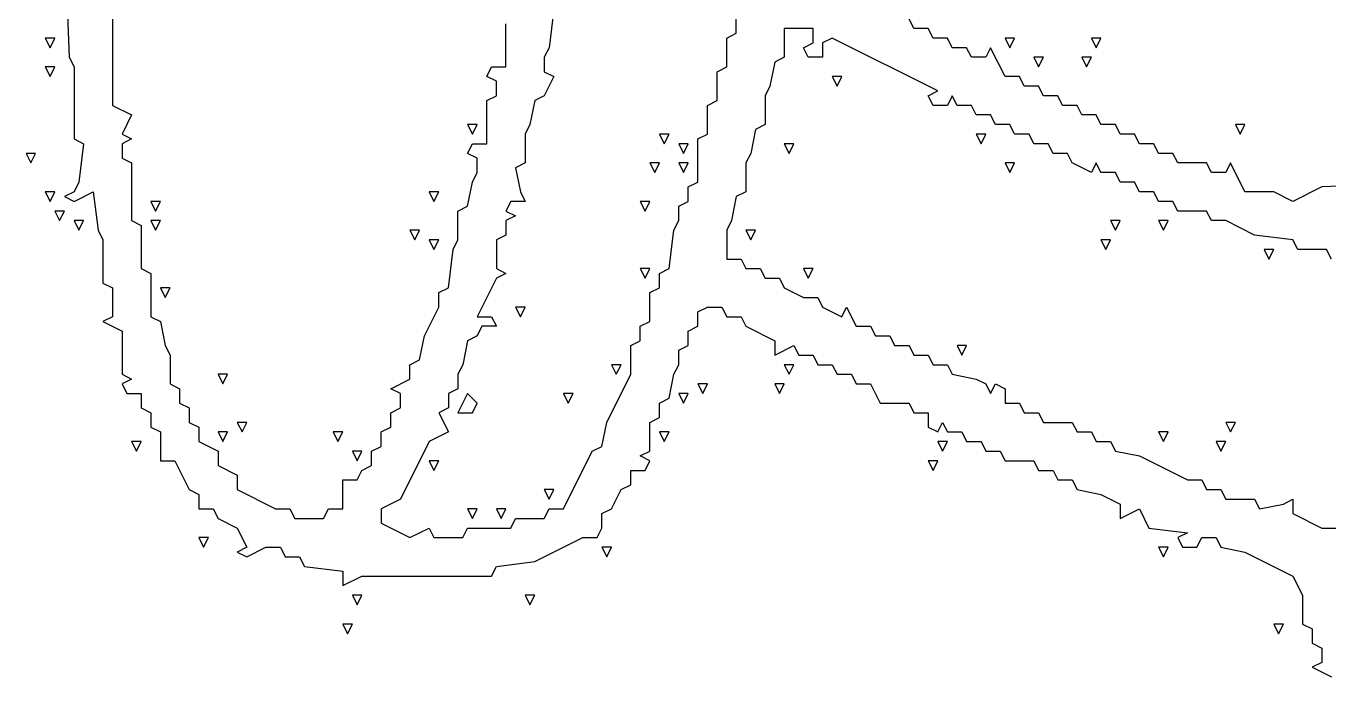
# Model space of a CAD drawing. Extents: x 11 to 152, y 0 to 170.
# Drawn here: x 11.09 to 35.99, y 65.19 to 77.62 of the extents above; entities that cross this region are included whole.
import ezdxf

# ---------------------------------------------------------------- set-up
doc = ezdxf.new("R2010")
doc.units = 0
doc.layers.add('Layer0', color=7, linetype='Continuous')

msp = doc.modelspace()

# ---------------------------------------------------------------- linework, layer by layer
at = {"layer": 'Layer0', "color": 5, "linetype": 'CONTINUOUS'}
for p, q in [((11.82848, 79.40669, 0.1), (11.92017, 77.02265, 0.1)), ((21.18123, 77.93959, 0.1), (21.08954, 77.20604, 0.1)), ((12.74542, 77.7562, 0.1), (12.74542, 76.10572, 0.1)), ((24.66559, 77.48112, 0.1), (24.66559, 77.7562, 0.1)), ((28.05825, 77.57282, 0.1), (27.96656, 77.7562, 0.1)), ((20.26429, 76.83927, 0.1), (20.26429, 77.66451, 0.1)), ((24.4822, 77.38943, 0.1), (24.66559, 77.48112, 0.1)), ((25.58252, 77.57282, 0.1), (25.58252, 77.02265, 0.1)), ((26.13269, 77.57282, 0.1), (25.58252, 77.57282, 0.1)), ((26.13269, 77.29773, 0.1), (26.13269, 77.57282, 0.1)), ((28.33333, 77.57282, 0.1), (28.05825, 77.57282, 0.1)), ((28.42503, 77.38943, 0.1), (28.33333, 77.57282, 0.1)), ((11.4617, 77.38943, 0.1), (11.5534, 77.20604, 0.1)), ((11.64509, 77.38943, 0.1), (11.4617, 77.38943, 0.1)), ((11.5534, 77.20604, 0.1), (11.64509, 77.38943, 0.1)), ((21.08954, 77.20604, 0.1), (20.99784, 77.02265, 0.1)), ((24.4822, 76.83927, 0.1), (24.4822, 77.38943, 0.1)), ((25.9493, 77.20604, 0.1), (26.13269, 77.29773, 0.1)), ((26.04099, 77.02265, 0.1), (25.9493, 77.20604, 0.1)), ((26.49946, 77.38943, 0.1), (26.31607, 77.29773, 0.1)), ((26.31607, 77.29773, 0.1), (26.31607, 77.02265, 0.1)), ((28.51672, 76.3808, 0.1), (26.49946, 77.38943, 0.1)), ((28.70011, 77.38943, 0.1), (28.42503, 77.38943, 0.1)), ((28.7918, 77.20604, 0.1), (28.70011, 77.38943, 0.1)), ((29.06688, 77.20604, 0.1), (28.7918, 77.20604, 0.1)), ((29.15858, 77.02265, 0.1), (29.06688, 77.20604, 0.1)), ((29.52535, 77.20604, 0.1), (29.43366, 77.02265, 0.1)), ((29.80043, 76.65588, 0.1), (29.52535, 77.20604, 0.1)), ((29.80043, 77.38943, 0.1), (29.89213, 77.20604, 0.1)), ((29.98382, 77.38943, 0.1), (29.80043, 77.38943, 0.1)), ((29.89213, 77.20604, 0.1), (29.98382, 77.38943, 0.1)), ((31.45092, 77.38943, 0.1), (31.54261, 77.20604, 0.1)), ((31.6343, 77.38943, 0.1), (31.45092, 77.38943, 0.1)), ((31.54261, 77.20604, 0.1), (31.6343, 77.38943, 0.1)), ((11.92017, 77.02265, 0.1), (12.01187, 76.83927, 0.1)), ((20.99784, 77.02265, 0.1), (20.99784, 76.74757, 0.1)), ((25.39914, 76.93096, 0.1), (25.30744, 76.47249, 0.1)), ((25.58252, 77.02265, 0.1), (25.39914, 76.93096, 0.1)), ((26.31607, 77.02265, 0.1), (26.04099, 77.02265, 0.1)), ((29.43366, 77.02265, 0.1), (29.15858, 77.02265, 0.1)), ((30.35059, 77.02265, 0.1), (30.44229, 76.83927, 0.1)), ((30.53398, 77.02265, 0.1), (30.35059, 77.02265, 0.1)), ((30.44229, 76.83927, 0.1), (30.53398, 77.02265, 0.1)), ((31.26753, 77.02265, 0.1), (31.35922, 76.83927, 0.1)), ((31.45092, 77.02265, 0.1), (31.26753, 77.02265, 0.1)), ((31.35922, 76.83927, 0.1), (31.45092, 77.02265, 0.1)), ((11.4617, 76.83927, 0.1), (11.5534, 76.65588, 0.1)), ((11.64509, 76.83927, 0.1), (11.4617, 76.83927, 0.1)), ((11.5534, 76.65588, 0.1), (11.64509, 76.83927, 0.1)), ((12.01187, 76.83927, 0.1), (12.01187, 75.46386, 0.1)), ((19.89752, 76.65588, 0.1), (19.98921, 76.83927, 0.1)), ((19.98921, 76.83927, 0.1), (20.26429, 76.83927, 0.1)), ((20.99784, 76.74757, 0.1), (21.18123, 76.65588, 0.1)), ((24.29881, 76.74757, 0.1), (24.4822, 76.83927, 0.1)), ((24.29881, 76.19741, 0.1), (24.29881, 76.74757, 0.1)), ((20.08091, 76.56419, 0.1), (19.89752, 76.65588, 0.1)), ((20.08091, 76.2891, 0.1), (20.08091, 76.56419, 0.1)), ((21.18123, 76.65588, 0.1), (20.99784, 76.2891, 0.1)), ((25.30744, 76.47249, 0.1), (25.21575, 76.2891, 0.1)), ((26.49946, 76.65588, 0.1), (26.59115, 76.47249, 0.1)), ((26.68285, 76.65588, 0.1), (26.49946, 76.65588, 0.1)), ((26.59115, 76.47249, 0.1), (26.68285, 76.65588, 0.1)), ((30.07551, 76.65588, 0.1), (29.80043, 76.65588, 0.1)), ((30.16721, 76.47249, 0.1), (30.07551, 76.65588, 0.1)), ((30.44229, 76.47249, 0.1), (30.16721, 76.47249, 0.1)), ((30.53398, 76.2891, 0.1), (30.44229, 76.47249, 0.1)), ((19.89752, 76.19741, 0.1), (20.08091, 76.2891, 0.1)), ((19.89752, 75.37217, 0.1), (19.89752, 76.19741, 0.1)), ((20.81446, 76.19741, 0.1), (20.72276, 75.73894, 0.1)), ((20.99784, 76.2891, 0.1), (20.81446, 76.19741, 0.1)), ((24.11543, 76.10572, 0.1), (24.29881, 76.19741, 0.1)), ((25.21575, 76.2891, 0.1), (25.21575, 75.73894, 0.1)), ((28.33333, 76.2891, 0.1), (28.51672, 76.3808, 0.1)), ((28.42503, 76.10572, 0.1), (28.33333, 76.2891, 0.1)), ((28.7918, 76.2891, 0.1), (28.70011, 76.10572, 0.1)), ((28.8835, 76.10572, 0.1), (28.7918, 76.2891, 0.1)), ((30.80906, 76.2891, 0.1), (30.53398, 76.2891, 0.1)), ((30.90076, 76.10572, 0.1), (30.80906, 76.2891, 0.1)), ((12.74542, 76.10572, 0.1), (13.11219, 75.92233, 0.1)), ((24.11543, 75.55556, 0.1), (24.11543, 76.10572, 0.1)), ((28.70011, 76.10572, 0.1), (28.42503, 76.10572, 0.1)), ((29.15858, 76.10572, 0.1), (28.8835, 76.10572, 0.1)), ((29.25027, 75.92233, 0.1), (29.15858, 76.10572, 0.1)), ((31.17584, 76.10572, 0.1), (30.90076, 76.10572, 0.1)), ((31.26753, 75.92233, 0.1), (31.17584, 76.10572, 0.1)), ((13.11219, 75.92233, 0.1), (12.9288, 75.55556, 0.1)), ((19.53074, 75.73894, 0.1), (19.62244, 75.55556, 0.1)), ((19.71413, 75.73894, 0.1), (19.53074, 75.73894, 0.1)), ((19.62244, 75.55556, 0.1), (19.71413, 75.73894, 0.1)), ((20.72276, 75.73894, 0.1), (20.63107, 75.55556, 0.1)), ((25.21575, 75.73894, 0.1), (25.03236, 75.64725, 0.1)), ((29.52535, 75.92233, 0.1), (29.25027, 75.92233, 0.1)), ((29.61704, 75.73894, 0.1), (29.52535, 75.92233, 0.1)), ((29.89213, 75.73894, 0.1), (29.61704, 75.73894, 0.1)), ((29.98382, 75.55556, 0.1), (29.89213, 75.73894, 0.1)), ((31.54261, 75.92233, 0.1), (31.26753, 75.92233, 0.1)), ((31.6343, 75.73894, 0.1), (31.54261, 75.92233, 0.1)), ((31.90939, 75.73894, 0.1), (31.6343, 75.73894, 0.1)), ((32.00108, 75.55556, 0.1), (31.90939, 75.73894, 0.1)), ((34.20173, 75.73894, 0.1), (34.29342, 75.55556, 0.1)), ((34.38511, 75.73894, 0.1), (34.20173, 75.73894, 0.1)), ((34.29342, 75.55556, 0.1), (34.38511, 75.73894, 0.1)), ((12.01187, 75.46386, 0.1), (12.19525, 75.37217, 0.1)), ((12.9288, 75.55556, 0.1), (13.11219, 75.46386, 0.1)), ((13.11219, 75.46386, 0.1), (12.9288, 75.37217, 0.1)), ((20.63107, 75.55556, 0.1), (20.63107, 75.00539, 0.1)), ((23.19849, 75.55556, 0.1), (23.29018, 75.37217, 0.1)), ((23.38188, 75.55556, 0.1), (23.19849, 75.55556, 0.1)), ((23.29018, 75.37217, 0.1), (23.38188, 75.55556, 0.1)), ((23.93204, 75.46386, 0.1), (24.11543, 75.55556, 0.1)), ((23.93204, 74.63862, 0.1), (23.93204, 75.46386, 0.1)), ((25.03236, 75.64725, 0.1), (24.94067, 75.18878, 0.1)), ((29.25027, 75.55556, 0.1), (29.34196, 75.37217, 0.1)), ((29.43366, 75.55556, 0.1), (29.25027, 75.55556, 0.1)), ((29.34196, 75.37217, 0.1), (29.43366, 75.55556, 0.1)), ((30.2589, 75.55556, 0.1), (29.98382, 75.55556, 0.1)), ((30.35059, 75.37217, 0.1), (30.2589, 75.55556, 0.1)), ((32.27616, 75.55556, 0.1), (32.00108, 75.55556, 0.1)), ((32.36785, 75.37217, 0.1), (32.27616, 75.55556, 0.1)), ((11.09493, 75.18878, 0.1), (11.18662, 75.00539, 0.1)), ((11.27832, 75.18878, 0.1), (11.09493, 75.18878, 0.1)), ((11.18662, 75.00539, 0.1), (11.27832, 75.18878, 0.1)), ((12.19525, 75.37217, 0.1), (12.10356, 74.63862, 0.1)), ((12.9288, 75.37217, 0.1), (12.9288, 75.09709, 0.1)), ((19.53074, 75.18878, 0.1), (19.62244, 75.37217, 0.1)), ((19.71413, 75.09709, 0.1), (19.53074, 75.18878, 0.1)), ((19.62244, 75.37217, 0.1), (19.89752, 75.37217, 0.1)), ((23.56526, 75.37217, 0.1), (23.65696, 75.18878, 0.1)), ((23.74865, 75.37217, 0.1), (23.56526, 75.37217, 0.1)), ((23.65696, 75.18878, 0.1), (23.74865, 75.37217, 0.1)), ((24.94067, 75.18878, 0.1), (24.84898, 75.00539, 0.1)), ((25.58252, 75.37217, 0.1), (25.67422, 75.18878, 0.1)), ((25.76591, 75.37217, 0.1), (25.58252, 75.37217, 0.1)), ((25.67422, 75.18878, 0.1), (25.76591, 75.37217, 0.1)), ((30.62567, 75.37217, 0.1), (30.35059, 75.37217, 0.1)), ((30.71737, 75.18878, 0.1), (30.62567, 75.37217, 0.1)), ((30.99245, 75.18878, 0.1), (30.71737, 75.18878, 0.1)), ((31.08414, 75.00539, 0.1), (30.99245, 75.18878, 0.1)), ((32.64293, 75.37217, 0.1), (32.36785, 75.37217, 0.1)), ((32.73463, 75.18878, 0.1), (32.64293, 75.37217, 0.1)), ((33.00971, 75.18878, 0.1), (32.73463, 75.18878, 0.1)), ((33.1014, 75.00539, 0.1), (33.00971, 75.18878, 0.1)), ((12.9288, 75.09709, 0.1), (13.11219, 75.00539, 0.1)), ((13.11219, 75.00539, 0.1), (13.11219, 73.90507, 0.1)), ((19.71413, 74.82201, 0.1), (19.71413, 75.09709, 0.1)), ((20.63107, 75.00539, 0.1), (20.44768, 74.9137, 0.1)), ((23.0151, 75.00539, 0.1), (23.1068, 74.82201, 0.1)), ((23.19849, 75.00539, 0.1), (23.0151, 75.00539, 0.1)), ((23.1068, 74.82201, 0.1), (23.19849, 75.00539, 0.1)), ((23.56526, 75.00539, 0.1), (23.65696, 74.82201, 0.1)), ((23.74865, 75.00539, 0.1), (23.56526, 75.00539, 0.1)), ((23.65696, 74.82201, 0.1), (23.74865, 75.00539, 0.1)), ((24.84898, 75.00539, 0.1), (24.84898, 74.45523, 0.1)), ((29.80043, 75.00539, 0.1), (29.89213, 74.82201, 0.1)), ((29.98382, 75.00539, 0.1), (29.80043, 75.00539, 0.1)), ((29.89213, 74.82201, 0.1), (29.98382, 75.00539, 0.1)), ((31.45092, 74.82201, 0.1), (31.08414, 75.00539, 0.1)), ((31.54261, 75.00539, 0.1), (31.45092, 74.82201, 0.1)), ((31.6343, 74.82201, 0.1), (31.54261, 75.00539, 0.1)), ((33.65156, 75.00539, 0.1), (33.1014, 75.00539, 0.1)), ((33.74326, 74.82201, 0.1), (33.65156, 75.00539, 0.1)), ((34.11003, 75.00539, 0.1), (34.01834, 74.82201, 0.1)), ((34.38511, 74.45523, 0.1), (34.11003, 75.00539, 0.1)), ((19.62244, 74.63862, 0.1), (19.71413, 74.82201, 0.1)), ((20.44768, 74.9137, 0.1), (20.53937, 74.45523, 0.1)), ((31.90939, 74.82201, 0.1), (31.6343, 74.82201, 0.1)), ((32.00108, 74.63862, 0.1), (31.90939, 74.82201, 0.1)), ((34.01834, 74.82201, 0.1), (33.74326, 74.82201, 0.1)), ((11.4617, 74.45523, 0.1), (11.5534, 74.27184, 0.1)), ((11.64509, 74.45523, 0.1), (11.4617, 74.45523, 0.1)), ((11.5534, 74.27184, 0.1), (11.64509, 74.45523, 0.1)), ((12.01187, 74.45523, 0.1), (11.82848, 74.36354, 0.1)), ((12.10356, 74.63862, 0.1), (12.01187, 74.45523, 0.1)), ((12.01187, 74.27184, 0.1), (12.37864, 74.45523, 0.1)), ((12.37864, 74.45523, 0.1), (12.47033, 73.72168, 0.1)), ((18.7972, 74.45523, 0.1), (18.88889, 74.27184, 0.1)), ((18.98058, 74.45523, 0.1), (18.7972, 74.45523, 0.1)), ((18.88889, 74.27184, 0.1), (18.98058, 74.45523, 0.1)), ((19.53074, 74.18015, 0.1), (19.62244, 74.63862, 0.1)), ((20.53937, 74.45523, 0.1), (20.63107, 74.27184, 0.1)), ((23.74865, 74.54693, 0.1), (23.93204, 74.63862, 0.1)), ((23.74865, 74.27184, 0.1), (23.74865, 74.54693, 0.1)), ((24.84898, 74.45523, 0.1), (24.66559, 74.36354, 0.1)), ((32.27616, 74.63862, 0.1), (32.00108, 74.63862, 0.1)), ((32.36785, 74.45523, 0.1), (32.27616, 74.63862, 0.1)), ((32.64293, 74.45523, 0.1), (32.36785, 74.45523, 0.1)), ((32.73463, 74.27184, 0.1), (32.64293, 74.45523, 0.1)), ((34.93528, 74.45523, 0.1), (34.38511, 74.45523, 0.1)), ((35.30205, 74.27184, 0.1), (34.93528, 74.45523, 0.1)), ((35.85221, 74.54693, 0.1), (35.30205, 74.27184, 0.1)), ((38.23625, 74.63862, 0.1), (35.85221, 74.54693, 0.1)), ((11.82848, 74.36354, 0.1), (12.01187, 74.27184, 0.1)), ((13.47896, 74.27184, 0.1), (13.57066, 74.08846, 0.1)), ((13.66235, 74.27184, 0.1), (13.47896, 74.27184, 0.1)), ((13.57066, 74.08846, 0.1), (13.66235, 74.27184, 0.1)), ((20.35599, 74.27184, 0.1), (20.26429, 74.08846, 0.1)), ((20.63107, 74.27184, 0.1), (20.35599, 74.27184, 0.1)), ((22.83172, 74.27184, 0.1), (22.92341, 74.08846, 0.1)), ((23.0151, 74.27184, 0.1), (22.83172, 74.27184, 0.1)), ((22.92341, 74.08846, 0.1), (23.0151, 74.27184, 0.1)), ((23.56526, 74.18015, 0.1), (23.74865, 74.27184, 0.1)), ((24.66559, 74.36354, 0.1), (24.57389, 73.90507, 0.1)), ((33.00971, 74.27184, 0.1), (32.73463, 74.27184, 0.1)), ((33.1014, 74.08846, 0.1), (33.00971, 74.27184, 0.1)), ((11.64509, 74.08846, 0.1), (11.73679, 73.90507, 0.1)), ((11.82848, 74.08846, 0.1), (11.64509, 74.08846, 0.1)), ((11.73679, 73.90507, 0.1), (11.82848, 74.08846, 0.1)), ((19.34736, 74.08846, 0.1), (19.53074, 74.18015, 0.1)), ((19.34736, 73.5383, 0.1), (19.34736, 74.08846, 0.1)), ((20.26429, 74.08846, 0.1), (20.44768, 73.99676, 0.1)), ((20.44768, 73.99676, 0.1), (20.26429, 73.90507, 0.1)), ((23.56526, 73.90507, 0.1), (23.56526, 74.18015, 0.1)), ((33.65156, 74.08846, 0.1), (33.1014, 74.08846, 0.1)), ((33.74326, 73.90507, 0.1), (33.65156, 74.08846, 0.1)), ((12.01187, 73.90507, 0.1), (12.10356, 73.72168, 0.1)), ((12.19525, 73.90507, 0.1), (12.01187, 73.90507, 0.1)), ((12.10356, 73.72168, 0.1), (12.19525, 73.90507, 0.1)), ((12.47033, 73.72168, 0.1), (12.56203, 73.5383, 0.1)), ((13.11219, 73.90507, 0.1), (13.29558, 73.81338, 0.1)), ((13.29558, 73.81338, 0.1), (13.29558, 72.98813, 0.1)), ((13.47896, 73.90507, 0.1), (13.57066, 73.72168, 0.1)), ((13.66235, 73.90507, 0.1), (13.47896, 73.90507, 0.1)), ((13.57066, 73.72168, 0.1), (13.66235, 73.90507, 0.1)), ((18.43042, 73.72168, 0.1), (18.52211, 73.5383, 0.1)), ((18.61381, 73.72168, 0.1), (18.43042, 73.72168, 0.1)), ((18.52211, 73.5383, 0.1), (18.61381, 73.72168, 0.1)), ((20.26429, 73.90507, 0.1), (20.26429, 73.62999, 0.1)), ((23.38188, 72.98813, 0.1), (23.47357, 73.72168, 0.1)), ((23.47357, 73.72168, 0.1), (23.56526, 73.90507, 0.1)), ((24.57389, 73.90507, 0.1), (24.4822, 73.72168, 0.1)), ((24.4822, 73.72168, 0.1), (24.4822, 73.17152, 0.1)), ((24.84898, 73.72168, 0.1), (24.94067, 73.5383, 0.1)), ((25.03236, 73.72168, 0.1), (24.84898, 73.72168, 0.1)), ((24.94067, 73.5383, 0.1), (25.03236, 73.72168, 0.1)), ((31.81769, 73.90507, 0.1), (31.90939, 73.72168, 0.1)), ((32.00108, 73.90507, 0.1), (31.81769, 73.90507, 0.1)), ((31.90939, 73.72168, 0.1), (32.00108, 73.90507, 0.1)), ((32.73463, 73.90507, 0.1), (32.82632, 73.72168, 0.1)), ((32.91802, 73.90507, 0.1), (32.73463, 73.90507, 0.1)), ((32.82632, 73.72168, 0.1), (32.91802, 73.90507, 0.1)), ((34.01834, 73.90507, 0.1), (33.74326, 73.90507, 0.1)), ((34.5685, 73.62999, 0.1), (34.01834, 73.90507, 0.1)), ((12.56203, 73.5383, 0.1), (12.56203, 72.71305, 0.1)), ((18.7972, 73.5383, 0.1), (18.88889, 73.35491, 0.1)), ((18.98058, 73.5383, 0.1), (18.7972, 73.5383, 0.1)), ((18.88889, 73.35491, 0.1), (18.98058, 73.5383, 0.1)), ((19.25566, 73.35491, 0.1), (19.34736, 73.5383, 0.1)), ((20.26429, 73.62999, 0.1), (20.08091, 73.5383, 0.1)), ((20.08091, 73.5383, 0.1), (20.08091, 72.98813, 0.1)), ((31.6343, 73.5383, 0.1), (31.726, 73.35491, 0.1)), ((31.81769, 73.5383, 0.1), (31.6343, 73.5383, 0.1)), ((31.726, 73.35491, 0.1), (31.81769, 73.5383, 0.1)), ((35.30205, 73.5383, 0.1), (34.5685, 73.62999, 0.1)), ((35.39374, 73.35491, 0.1), (35.30205, 73.5383, 0.1)), ((19.16397, 72.62136, 0.1), (19.25566, 73.35491, 0.1)), ((34.75189, 73.35491, 0.1), (34.84358, 73.17152, 0.1)), ((34.93528, 73.35491, 0.1), (34.75189, 73.35491, 0.1)), ((34.84358, 73.17152, 0.1), (34.93528, 73.35491, 0.1)), ((35.94391, 73.35491, 0.1), (35.39374, 73.35491, 0.1)), ((36.0356, 73.17152, 0.1), (35.94391, 73.35491, 0.1)), ((13.29558, 72.98813, 0.1), (13.47896, 72.89644, 0.1)), ((20.08091, 72.98813, 0.1), (20.26429, 72.89644, 0.1)), ((22.83172, 72.98813, 0.1), (22.92341, 72.80475, 0.1)), ((23.0151, 72.98813, 0.1), (22.83172, 72.98813, 0.1)), ((22.92341, 72.80475, 0.1), (23.0151, 72.98813, 0.1)), ((23.19849, 72.89644, 0.1), (23.38188, 72.98813, 0.1)), ((24.4822, 73.17152, 0.1), (24.75728, 73.17152, 0.1)), ((24.75728, 73.17152, 0.1), (24.84898, 72.98813, 0.1)), ((24.84898, 72.98813, 0.1), (25.12406, 72.98813, 0.1)), ((25.12406, 72.98813, 0.1), (25.21575, 72.80475, 0.1)), ((25.9493, 72.98813, 0.1), (26.04099, 72.80475, 0.1)), ((26.13269, 72.98813, 0.1), (25.9493, 72.98813, 0.1)), ((26.04099, 72.80475, 0.1), (26.13269, 72.98813, 0.1)), ((12.56203, 72.71305, 0.1), (12.74542, 72.62136, 0.1)), ((13.47896, 72.89644, 0.1), (13.47896, 72.0712, 0.1)), ((20.08091, 72.80475, 0.1), (19.71413, 72.0712, 0.1)), ((20.26429, 72.89644, 0.1), (20.08091, 72.80475, 0.1)), ((23.19849, 72.62136, 0.1), (23.19849, 72.89644, 0.1)), ((25.21575, 72.80475, 0.1), (25.49083, 72.80475, 0.1)), ((25.49083, 72.80475, 0.1), (25.58252, 72.62136, 0.1)), ((12.74542, 72.62136, 0.1), (12.74542, 72.0712, 0.1)), ((13.66235, 72.62136, 0.1), (13.75405, 72.43797, 0.1)), ((13.84574, 72.62136, 0.1), (13.66235, 72.62136, 0.1)), ((13.75405, 72.43797, 0.1), (13.84574, 72.62136, 0.1)), ((18.98058, 72.52967, 0.1), (19.16397, 72.62136, 0.1)), ((18.98058, 72.25458, 0.1), (18.98058, 72.52967, 0.1)), ((23.0151, 72.52967, 0.1), (23.19849, 72.62136, 0.1)), ((23.0151, 71.9795, 0.1), (23.0151, 72.52967, 0.1)), ((25.58252, 72.62136, 0.1), (25.9493, 72.43797, 0.1)), ((18.7055, 71.70442, 0.1), (18.98058, 72.25458, 0.1)), ((20.44768, 72.25458, 0.1), (20.53937, 72.0712, 0.1)), ((20.63107, 72.25458, 0.1), (20.44768, 72.25458, 0.1)), ((20.53937, 72.0712, 0.1), (20.63107, 72.25458, 0.1)), ((23.93204, 72.16289, 0.1), (24.11543, 72.25458, 0.1)), ((24.11543, 72.25458, 0.1), (24.39051, 72.25458, 0.1)), ((24.39051, 72.25458, 0.1), (24.4822, 72.0712, 0.1)), ((25.9493, 72.43797, 0.1), (26.22438, 72.43797, 0.1)), ((26.22438, 72.43797, 0.1), (26.31607, 72.25458, 0.1)), ((26.31607, 72.25458, 0.1), (26.68285, 72.0712, 0.1)), ((26.68285, 72.0712, 0.1), (26.77454, 72.25458, 0.1)), ((26.77454, 72.25458, 0.1), (26.95793, 71.88781, 0.1)), ((12.74542, 72.0712, 0.1), (12.56203, 71.9795, 0.1)), ((12.56203, 71.9795, 0.1), (12.9288, 71.79612, 0.1)), ((13.47896, 72.0712, 0.1), (13.66235, 71.9795, 0.1)), ((13.66235, 71.9795, 0.1), (13.75405, 71.52104, 0.1)), ((19.71413, 72.0712, 0.1), (19.98921, 72.0712, 0.1)), ((19.98921, 72.0712, 0.1), (20.08091, 71.88781, 0.1)), ((22.83172, 71.88781, 0.1), (23.0151, 71.9795, 0.1)), ((23.93204, 71.88781, 0.1), (23.93204, 72.16289, 0.1)), ((24.4822, 72.0712, 0.1), (24.75728, 72.0712, 0.1)), ((24.75728, 72.0712, 0.1), (24.84898, 71.88781, 0.1)), ((12.9288, 71.79612, 0.1), (12.9288, 70.97087, 0.1)), ((18.61381, 71.24595, 0.1), (18.7055, 71.70442, 0.1)), ((19.71413, 71.70442, 0.1), (19.53074, 71.61273, 0.1)), ((19.80583, 71.88781, 0.1), (19.71413, 71.70442, 0.1)), ((20.08091, 71.88781, 0.1), (19.80583, 71.88781, 0.1)), ((22.83172, 71.61273, 0.1), (22.83172, 71.88781, 0.1)), ((23.74865, 71.79612, 0.1), (23.93204, 71.88781, 0.1)), ((23.74865, 71.52104, 0.1), (23.74865, 71.79612, 0.1)), ((24.84898, 71.88781, 0.1), (25.39914, 71.61273, 0.1)), ((26.95793, 71.88781, 0.1), (27.23301, 71.88781, 0.1)), ((27.23301, 71.88781, 0.1), (27.3247, 71.70442, 0.1)), ((27.3247, 71.70442, 0.1), (27.59978, 71.70442, 0.1)), ((27.59978, 71.70442, 0.1), (27.69148, 71.52104, 0.1)), ((13.75405, 71.52104, 0.1), (13.84574, 71.33765, 0.1)), ((19.53074, 71.61273, 0.1), (19.43905, 71.15426, 0.1)), ((22.64833, 71.52104, 0.1), (22.83172, 71.61273, 0.1)), ((22.64833, 70.97087, 0.1), (22.64833, 71.52104, 0.1)), ((23.56526, 71.42934, 0.1), (23.74865, 71.52104, 0.1)), ((25.39914, 71.61273, 0.1), (25.39914, 71.33765, 0.1)), ((25.39914, 71.33765, 0.1), (25.76591, 71.52104, 0.1)), ((25.76591, 71.52104, 0.1), (25.85761, 71.33765, 0.1)), ((27.69148, 71.52104, 0.1), (27.96656, 71.52104, 0.1)), ((27.96656, 71.52104, 0.1), (28.05825, 71.33765, 0.1)), ((28.8835, 71.52104, 0.1), (28.97519, 71.33765, 0.1)), ((29.06688, 71.52104, 0.1), (28.8835, 71.52104, 0.1)), ((28.97519, 71.33765, 0.1), (29.06688, 71.52104, 0.1)), ((13.84574, 71.33765, 0.1), (13.84574, 70.78749, 0.1)), ((18.43042, 71.15426, 0.1), (18.61381, 71.24595, 0.1)), ((23.56526, 71.15426, 0.1), (23.56526, 71.42934, 0.1)), ((25.85761, 71.33765, 0.1), (26.13269, 71.33765, 0.1)), ((26.13269, 71.33765, 0.1), (26.22438, 71.15426, 0.1)), ((28.05825, 71.33765, 0.1), (28.33333, 71.33765, 0.1)), ((28.33333, 71.33765, 0.1), (28.42503, 71.15426, 0.1)), ((12.9288, 70.97087, 0.1), (13.11219, 70.87918, 0.1)), ((14.76268, 70.97087, 0.1), (14.85437, 70.78749, 0.1)), ((14.94606, 70.97087, 0.1), (14.76268, 70.97087, 0.1)), ((14.85437, 70.78749, 0.1), (14.94606, 70.97087, 0.1)), ((18.43042, 70.87918, 0.1), (18.43042, 71.15426, 0.1)), ((19.43905, 71.15426, 0.1), (19.34736, 70.97087, 0.1)), ((19.34736, 70.97087, 0.1), (19.34736, 70.69579, 0.1)), ((22.18986, 70.05394, 0.1), (22.64833, 70.97087, 0.1)), ((22.28155, 71.15426, 0.1), (22.37325, 70.97087, 0.1)), ((22.46494, 71.15426, 0.1), (22.28155, 71.15426, 0.1)), ((22.37325, 70.97087, 0.1), (22.46494, 71.15426, 0.1)), ((23.38188, 70.51241, 0.1), (23.47357, 70.97087, 0.1)), ((23.47357, 70.97087, 0.1), (23.56526, 71.15426, 0.1)), ((25.58252, 71.15426, 0.1), (25.67422, 70.97087, 0.1)), ((25.76591, 71.15426, 0.1), (25.58252, 71.15426, 0.1)), ((25.67422, 70.97087, 0.1), (25.76591, 71.15426, 0.1)), ((26.22438, 71.15426, 0.1), (26.49946, 71.15426, 0.1)), ((26.49946, 71.15426, 0.1), (26.59115, 70.97087, 0.1)), ((26.59115, 70.97087, 0.1), (26.86624, 70.97087, 0.1)), ((26.86624, 70.97087, 0.1), (26.95793, 70.78749, 0.1)), ((28.42503, 71.15426, 0.1), (28.70011, 71.15426, 0.1)), ((28.70011, 71.15426, 0.1), (28.7918, 70.97087, 0.1)), ((28.7918, 70.97087, 0.1), (29.25027, 70.87918, 0.1)), ((13.11219, 70.87918, 0.1), (12.9288, 70.78749, 0.1)), ((12.9288, 70.78749, 0.1), (13.0205, 70.6041, 0.1)), ((13.84574, 70.78749, 0.1), (14.02913, 70.69579, 0.1)), ((18.06365, 70.69579, 0.1), (18.43042, 70.87918, 0.1)), ((23.93204, 70.78749, 0.1), (24.02373, 70.6041, 0.1)), ((24.11543, 70.78749, 0.1), (23.93204, 70.78749, 0.1)), ((24.02373, 70.6041, 0.1), (24.11543, 70.78749, 0.1)), ((25.39914, 70.78749, 0.1), (25.49083, 70.6041, 0.1)), ((25.58252, 70.78749, 0.1), (25.39914, 70.78749, 0.1)), ((25.49083, 70.6041, 0.1), (25.58252, 70.78749, 0.1)), ((26.95793, 70.78749, 0.1), (27.23301, 70.78749, 0.1)), ((27.23301, 70.78749, 0.1), (27.4164, 70.42071, 0.1)), ((29.25027, 70.87918, 0.1), (29.43366, 70.78749, 0.1)), ((29.43366, 70.78749, 0.1), (29.52535, 70.6041, 0.1)), ((29.52535, 70.6041, 0.1), (29.61704, 70.78749, 0.1)), ((29.61704, 70.78749, 0.1), (29.80043, 70.69579, 0.1)), ((13.0205, 70.6041, 0.1), (13.29558, 70.6041, 0.1)), ((13.29558, 70.6041, 0.1), (13.29558, 70.32902, 0.1)), ((14.02913, 70.69579, 0.1), (14.02913, 70.42071, 0.1)), ((18.24703, 70.6041, 0.1), (18.06365, 70.69579, 0.1)), ((18.24703, 70.32902, 0.1), (18.24703, 70.6041, 0.1)), ((19.34736, 70.69579, 0.1), (19.16397, 70.6041, 0.1)), ((19.16397, 70.6041, 0.1), (19.16397, 70.32902, 0.1)), ((19.53074, 70.6041, 0.1), (19.34736, 70.23732, 0.1)), ((19.71413, 70.42071, 0.1), (19.53074, 70.6041, 0.1)), ((21.36462, 70.6041, 0.1), (21.45631, 70.42071, 0.1)), ((21.548, 70.6041, 0.1), (21.36462, 70.6041, 0.1)), ((21.45631, 70.42071, 0.1), (21.548, 70.6041, 0.1)), ((23.19849, 70.42071, 0.1), (23.38188, 70.51241, 0.1)), ((23.56526, 70.6041, 0.1), (23.65696, 70.42071, 0.1)), ((23.74865, 70.6041, 0.1), (23.56526, 70.6041, 0.1)), ((23.65696, 70.42071, 0.1), (23.74865, 70.6041, 0.1)), ((29.80043, 70.69579, 0.1), (29.80043, 70.42071, 0.1)), ((13.29558, 70.32902, 0.1), (13.47896, 70.23732, 0.1)), ((13.47896, 70.23732, 0.1), (13.47896, 69.96224, 0.1)), ((14.02913, 70.42071, 0.1), (14.21251, 70.32902, 0.1)), ((14.21251, 70.32902, 0.1), (14.21251, 70.05394, 0.1)), ((18.06365, 70.23732, 0.1), (18.24703, 70.32902, 0.1)), ((18.06365, 69.96224, 0.1), (18.06365, 70.23732, 0.1)), ((19.16397, 70.32902, 0.1), (18.98058, 70.23732, 0.1)), ((18.98058, 70.23732, 0.1), (19.16397, 69.87055, 0.1)), ((19.34736, 70.23732, 0.1), (19.62244, 70.23732, 0.1)), ((19.62244, 70.23732, 0.1), (19.71413, 70.42071, 0.1)), ((23.19849, 70.14563, 0.1), (23.19849, 70.42071, 0.1)), ((27.4164, 70.42071, 0.1), (27.96656, 70.42071, 0.1)), ((27.96656, 70.42071, 0.1), (28.05825, 70.23732, 0.1)), ((28.05825, 70.23732, 0.1), (28.33333, 70.23732, 0.1)), ((28.33333, 70.23732, 0.1), (28.33333, 69.96224, 0.1)), ((29.80043, 70.42071, 0.1), (30.07551, 70.42071, 0.1)), ((30.07551, 70.42071, 0.1), (30.16721, 70.23732, 0.1)), ((30.16721, 70.23732, 0.1), (30.44229, 70.23732, 0.1)), ((30.44229, 70.23732, 0.1), (30.53398, 70.05394, 0.1)), ((13.47896, 69.96224, 0.1), (13.66235, 69.87055, 0.1)), ((14.21251, 70.05394, 0.1), (14.3959, 69.96224, 0.1)), ((14.3959, 69.96224, 0.1), (14.3959, 69.68716, 0.1)), ((15.12945, 70.05394, 0.1), (15.22114, 69.87055, 0.1)), ((15.31284, 70.05394, 0.1), (15.12945, 70.05394, 0.1)), ((15.22114, 69.87055, 0.1), (15.31284, 70.05394, 0.1)), ((17.88026, 69.87055, 0.1), (18.06365, 69.96224, 0.1)), ((22.09817, 69.59547, 0.1), (22.18986, 70.05394, 0.1)), ((23.0151, 70.05394, 0.1), (23.19849, 70.14563, 0.1)), ((23.0151, 69.50378, 0.1), (23.0151, 70.05394, 0.1)), ((28.33333, 69.96224, 0.1), (28.51672, 69.87055, 0.1)), ((28.51672, 69.87055, 0.1), (28.60841, 70.05394, 0.1)), ((28.60841, 70.05394, 0.1), (28.70011, 69.87055, 0.1)), ((30.53398, 70.05394, 0.1), (31.08414, 70.05394, 0.1)), ((31.08414, 70.05394, 0.1), (31.17584, 69.87055, 0.1)), ((34.01834, 70.05394, 0.1), (34.11003, 69.87055, 0.1)), ((34.20173, 70.05394, 0.1), (34.01834, 70.05394, 0.1)), ((34.11003, 69.87055, 0.1), (34.20173, 70.05394, 0.1)), ((13.66235, 69.87055, 0.1), (13.66235, 69.32039, 0.1)), ((14.76268, 69.87055, 0.1), (14.85437, 69.68716, 0.1)), ((14.94606, 69.87055, 0.1), (14.76268, 69.87055, 0.1)), ((14.85437, 69.68716, 0.1), (14.94606, 69.87055, 0.1)), ((16.96332, 69.87055, 0.1), (17.05502, 69.68716, 0.1)), ((17.14671, 69.87055, 0.1), (16.96332, 69.87055, 0.1)), ((17.05502, 69.68716, 0.1), (17.14671, 69.87055, 0.1)), ((17.88026, 69.59547, 0.1), (17.88026, 69.87055, 0.1)), ((19.16397, 69.87055, 0.1), (18.7972, 69.68716, 0.1)), ((23.19849, 69.87055, 0.1), (23.29018, 69.68716, 0.1)), ((23.38188, 69.87055, 0.1), (23.19849, 69.87055, 0.1)), ((23.29018, 69.68716, 0.1), (23.38188, 69.87055, 0.1)), ((28.70011, 69.87055, 0.1), (28.97519, 69.87055, 0.1)), ((28.97519, 69.87055, 0.1), (29.06688, 69.68716, 0.1)), ((31.17584, 69.87055, 0.1), (31.45092, 69.87055, 0.1)), ((31.45092, 69.87055, 0.1), (31.54261, 69.68716, 0.1)), ((32.73463, 69.87055, 0.1), (32.82632, 69.68716, 0.1)), ((32.91802, 69.87055, 0.1), (32.73463, 69.87055, 0.1)), ((32.82632, 69.68716, 0.1), (32.91802, 69.87055, 0.1)), ((13.11219, 69.68716, 0.1), (13.20388, 69.50378, 0.1)), ((13.29558, 69.68716, 0.1), (13.11219, 69.68716, 0.1)), ((13.20388, 69.50378, 0.1), (13.29558, 69.68716, 0.1)), ((14.3959, 69.68716, 0.1), (14.76268, 69.50378, 0.1)), ((14.76268, 69.50378, 0.1), (14.76268, 69.22869, 0.1)), ((17.3301, 69.50378, 0.1), (17.42179, 69.32039, 0.1)), ((17.51348, 69.50378, 0.1), (17.3301, 69.50378, 0.1)), ((17.42179, 69.32039, 0.1), (17.51348, 69.50378, 0.1)), ((17.69687, 69.50378, 0.1), (17.88026, 69.59547, 0.1)), ((17.69687, 69.22869, 0.1), (17.69687, 69.50378, 0.1)), ((18.7972, 69.68716, 0.1), (18.24703, 68.58684, 0.1)), ((21.36462, 68.40345, 0.1), (21.91478, 69.50378, 0.1)), ((21.91478, 69.50378, 0.1), (22.09817, 69.59547, 0.1)), ((22.83172, 69.41208, 0.1), (23.0151, 69.50378, 0.1)), ((28.51672, 69.68716, 0.1), (28.60841, 69.50378, 0.1)), ((28.70011, 69.68716, 0.1), (28.51672, 69.68716, 0.1)), ((28.60841, 69.50378, 0.1), (28.70011, 69.68716, 0.1)), ((29.06688, 69.68716, 0.1), (29.34196, 69.68716, 0.1)), ((29.34196, 69.68716, 0.1), (29.43366, 69.50378, 0.1)), ((29.43366, 69.50378, 0.1), (29.70874, 69.50378, 0.1)), ((29.70874, 69.50378, 0.1), (29.80043, 69.32039, 0.1)), ((31.54261, 69.68716, 0.1), (31.81769, 69.68716, 0.1)), ((31.81769, 69.68716, 0.1), (31.90939, 69.50378, 0.1)), ((31.90939, 69.50378, 0.1), (32.36785, 69.41208, 0.1)), ((33.83495, 69.68716, 0.1), (33.92665, 69.50378, 0.1)), ((34.01834, 69.68716, 0.1), (33.83495, 69.68716, 0.1)), ((33.92665, 69.50378, 0.1), (34.01834, 69.68716, 0.1)), ((13.66235, 69.32039, 0.1), (13.93743, 69.32039, 0.1)), ((13.93743, 69.32039, 0.1), (14.21251, 68.77023, 0.1)), ((14.76268, 69.22869, 0.1), (15.12945, 69.04531, 0.1)), ((17.51348, 69.137, 0.1), (17.69687, 69.22869, 0.1)), ((18.7972, 69.32039, 0.1), (18.88889, 69.137, 0.1)), ((18.98058, 69.32039, 0.1), (18.7972, 69.32039, 0.1)), ((18.88889, 69.137, 0.1), (18.98058, 69.32039, 0.1)), ((23.0151, 69.32039, 0.1), (22.83172, 69.41208, 0.1)), ((22.92341, 69.137, 0.1), (23.0151, 69.32039, 0.1)), ((28.33333, 69.32039, 0.1), (28.42503, 69.137, 0.1)), ((28.51672, 69.32039, 0.1), (28.33333, 69.32039, 0.1)), ((28.42503, 69.137, 0.1), (28.51672, 69.32039, 0.1)), ((29.80043, 69.32039, 0.1), (30.35059, 69.32039, 0.1)), ((30.35059, 69.32039, 0.1), (30.44229, 69.137, 0.1)), ((32.36785, 69.41208, 0.1), (33.28479, 68.95361, 0.1)), ((15.12945, 69.04531, 0.1), (15.12945, 68.77023, 0.1)), ((17.42179, 68.95361, 0.1), (17.51348, 69.137, 0.1)), ((22.64833, 68.86192, 0.1), (22.64833, 69.137, 0.1)), ((22.64833, 69.137, 0.1), (22.92341, 69.137, 0.1)), ((30.44229, 69.137, 0.1), (30.71737, 69.137, 0.1)), ((30.71737, 69.137, 0.1), (30.80906, 68.95361, 0.1)), ((14.21251, 68.77023, 0.1), (14.3959, 68.67853, 0.1)), ((15.12945, 68.77023, 0.1), (15.863, 68.40345, 0.1)), ((17.14671, 68.40345, 0.1), (17.14671, 68.95361, 0.1)), ((17.14671, 68.95361, 0.1), (17.42179, 68.95361, 0.1)), ((20.99784, 68.77023, 0.1), (21.08954, 68.58684, 0.1)), ((21.18123, 68.77023, 0.1), (20.99784, 68.77023, 0.1)), ((21.08954, 68.58684, 0.1), (21.18123, 68.77023, 0.1)), ((22.28155, 68.40345, 0.1), (22.46494, 68.77023, 0.1)), ((22.46494, 68.77023, 0.1), (22.64833, 68.86192, 0.1)), ((30.80906, 68.95361, 0.1), (31.08414, 68.95361, 0.1)), ((31.08414, 68.95361, 0.1), (31.17584, 68.77023, 0.1)), ((31.17584, 68.77023, 0.1), (31.6343, 68.67853, 0.1)), ((33.28479, 68.95361, 0.1), (33.55987, 68.95361, 0.1)), ((33.55987, 68.95361, 0.1), (33.65156, 68.77023, 0.1)), ((33.65156, 68.77023, 0.1), (33.92665, 68.77023, 0.1)), ((33.92665, 68.77023, 0.1), (34.01834, 68.58684, 0.1)), ((14.3959, 68.67853, 0.1), (14.3959, 68.40345, 0.1)), ((18.24703, 68.58684, 0.1), (17.88026, 68.40345, 0.1)), ((31.6343, 68.67853, 0.1), (32.00108, 68.49515, 0.1)), ((32.00108, 68.49515, 0.1), (32.00108, 68.22006, 0.1)), ((34.01834, 68.58684, 0.1), (34.5685, 68.58684, 0.1)), ((34.5685, 68.58684, 0.1), (34.66019, 68.40345, 0.1)), ((34.66019, 68.40345, 0.1), (35.11866, 68.49515, 0.1)), ((35.11866, 68.49515, 0.1), (35.30205, 68.58684, 0.1)), ((35.30205, 68.58684, 0.1), (35.30205, 68.31176, 0.1)), ((14.3959, 68.40345, 0.1), (14.67098, 68.40345, 0.1)), ((14.67098, 68.40345, 0.1), (14.76268, 68.22006, 0.1)), ((14.76268, 68.22006, 0.1), (15.12945, 68.03668, 0.1)), ((15.863, 68.40345, 0.1), (16.13808, 68.40345, 0.1)), ((16.13808, 68.40345, 0.1), (16.22977, 68.22006, 0.1)), ((16.22977, 68.22006, 0.1), (16.77994, 68.22006, 0.1)), ((16.77994, 68.22006, 0.1), (16.87163, 68.40345, 0.1)), ((16.87163, 68.40345, 0.1), (17.14671, 68.40345, 0.1)), ((17.88026, 68.40345, 0.1), (17.88026, 68.12837, 0.1)), ((19.53074, 68.40345, 0.1), (19.62244, 68.22006, 0.1)), ((19.71413, 68.40345, 0.1), (19.53074, 68.40345, 0.1)), ((19.62244, 68.22006, 0.1), (19.71413, 68.40345, 0.1)), ((20.08091, 68.40345, 0.1), (20.1726, 68.22006, 0.1)), ((20.26429, 68.40345, 0.1), (20.08091, 68.40345, 0.1)), ((20.1726, 68.22006, 0.1), (20.26429, 68.40345, 0.1)), ((20.35599, 68.03668, 0.1), (20.44768, 68.22006, 0.1)), ((20.44768, 68.22006, 0.1), (20.99784, 68.22006, 0.1)), ((20.99784, 68.22006, 0.1), (21.08954, 68.40345, 0.1)), ((21.08954, 68.40345, 0.1), (21.36462, 68.40345, 0.1)), ((22.09817, 68.31176, 0.1), (22.28155, 68.40345, 0.1)), ((22.09817, 68.03668, 0.1), (22.09817, 68.31176, 0.1)), ((32.00108, 68.22006, 0.1), (32.36785, 68.40345, 0.1)), ((32.36785, 68.40345, 0.1), (32.55124, 68.03668, 0.1)), ((35.30205, 68.31176, 0.1), (35.85221, 68.03668, 0.1)), ((15.12945, 68.03668, 0.1), (15.31284, 67.6699, 0.1)), ((17.88026, 68.12837, 0.1), (18.43042, 67.85329, 0.1)), ((18.43042, 67.85329, 0.1), (18.7972, 68.03668, 0.1)), ((18.7972, 68.03668, 0.1), (18.88889, 67.85329, 0.1)), ((19.43905, 67.85329, 0.1), (19.53074, 68.03668, 0.1)), ((19.53074, 68.03668, 0.1), (20.35599, 68.03668, 0.1)), ((22.00647, 67.85329, 0.1), (22.09817, 68.03668, 0.1)), ((32.55124, 68.03668, 0.1), (33.28479, 67.94498, 0.1)), ((35.85221, 68.03668, 0.1), (36.12729, 68.03668, 0.1)), ((14.3959, 67.85329, 0.1), (14.48759, 67.6699, 0.1)), ((14.57929, 67.85329, 0.1), (14.3959, 67.85329, 0.1)), ((14.48759, 67.6699, 0.1), (14.57929, 67.85329, 0.1)), ((18.88889, 67.85329, 0.1), (19.43905, 67.85329, 0.1)), ((20.81446, 67.39482, 0.1), (21.73139, 67.85329, 0.1)), ((21.73139, 67.85329, 0.1), (22.00647, 67.85329, 0.1)), ((33.28479, 67.94498, 0.1), (33.1014, 67.85329, 0.1)), ((33.1014, 67.85329, 0.1), (33.1931, 67.6699, 0.1)), ((33.46818, 67.6699, 0.1), (33.55987, 67.85329, 0.1)), ((33.55987, 67.85329, 0.1), (33.83495, 67.85329, 0.1)), ((33.83495, 67.85329, 0.1), (33.92665, 67.6699, 0.1)), ((15.31284, 67.6699, 0.1), (15.12945, 67.57821, 0.1)), ((15.12945, 67.57821, 0.1), (15.31284, 67.48652, 0.1)), ((15.31284, 67.48652, 0.1), (15.67961, 67.6699, 0.1)), ((15.67961, 67.6699, 0.1), (15.95469, 67.6699, 0.1)), ((15.95469, 67.6699, 0.1), (16.04639, 67.48652, 0.1)), ((16.04639, 67.48652, 0.1), (16.32147, 67.48652, 0.1)), ((16.32147, 67.48652, 0.1), (16.41316, 67.30313, 0.1)), ((22.09817, 67.6699, 0.1), (22.18986, 67.48652, 0.1)), ((22.28155, 67.6699, 0.1), (22.09817, 67.6699, 0.1)), ((22.18986, 67.48652, 0.1), (22.28155, 67.6699, 0.1)), ((32.73463, 67.6699, 0.1), (32.82632, 67.48652, 0.1)), ((32.91802, 67.6699, 0.1), (32.73463, 67.6699, 0.1)), ((32.82632, 67.48652, 0.1), (32.91802, 67.6699, 0.1)), ((33.1931, 67.6699, 0.1), (33.46818, 67.6699, 0.1)), ((33.92665, 67.6699, 0.1), (34.38511, 67.57821, 0.1)), ((34.38511, 67.57821, 0.1), (35.30205, 67.11974, 0.1)), ((16.41316, 67.30313, 0.1), (17.14671, 67.21143, 0.1)), ((19.98921, 67.11974, 0.1), (20.08091, 67.30313, 0.1)), ((20.08091, 67.30313, 0.1), (20.81446, 67.39482, 0.1)), ((17.14671, 67.21143, 0.1), (17.14671, 66.93635, 0.1)), ((17.14671, 66.93635, 0.1), (17.51348, 67.11974, 0.1)), ((17.51348, 67.11974, 0.1), (19.98921, 67.11974, 0.1)), ((35.30205, 67.11974, 0.1), (35.48544, 66.75297, 0.1)), ((17.3301, 66.75297, 0.1), (17.42179, 66.56958, 0.1)), ((17.51348, 66.75297, 0.1), (17.3301, 66.75297, 0.1)), ((17.42179, 66.56958, 0.1), (17.51348, 66.75297, 0.1)), ((20.63107, 66.75297, 0.1), (20.72276, 66.56958, 0.1)), ((20.81446, 66.75297, 0.1), (20.63107, 66.75297, 0.1)), ((20.72276, 66.56958, 0.1), (20.81446, 66.75297, 0.1)), ((35.48544, 66.75297, 0.1), (35.48544, 66.2028, 0.1)), ((17.14671, 66.2028, 0.1), (17.2384, 66.01942, 0.1)), ((17.3301, 66.2028, 0.1), (17.14671, 66.2028, 0.1)), ((17.2384, 66.01942, 0.1), (17.3301, 66.2028, 0.1)), ((34.93528, 66.2028, 0.1), (35.02697, 66.01942, 0.1)), ((35.11866, 66.2028, 0.1), (34.93528, 66.2028, 0.1)), ((35.02697, 66.01942, 0.1), (35.11866, 66.2028, 0.1)), ((35.48544, 66.2028, 0.1), (35.66882, 66.11111, 0.1)), ((35.66882, 66.11111, 0.1), (35.66882, 65.83603, 0.1)), ((35.66882, 65.83603, 0.1), (35.85221, 65.74434, 0.1)), ((35.85221, 65.74434, 0.1), (35.85221, 65.46926, 0.1)), ((35.85221, 65.46926, 0.1), (35.66882, 65.37756, 0.1)), ((35.66882, 65.37756, 0.1), (36.0356, 65.19417, 0.1))]:
    msp.add_line(p, q, dxfattribs=at)

doc.saveas('drawing.dxf')
